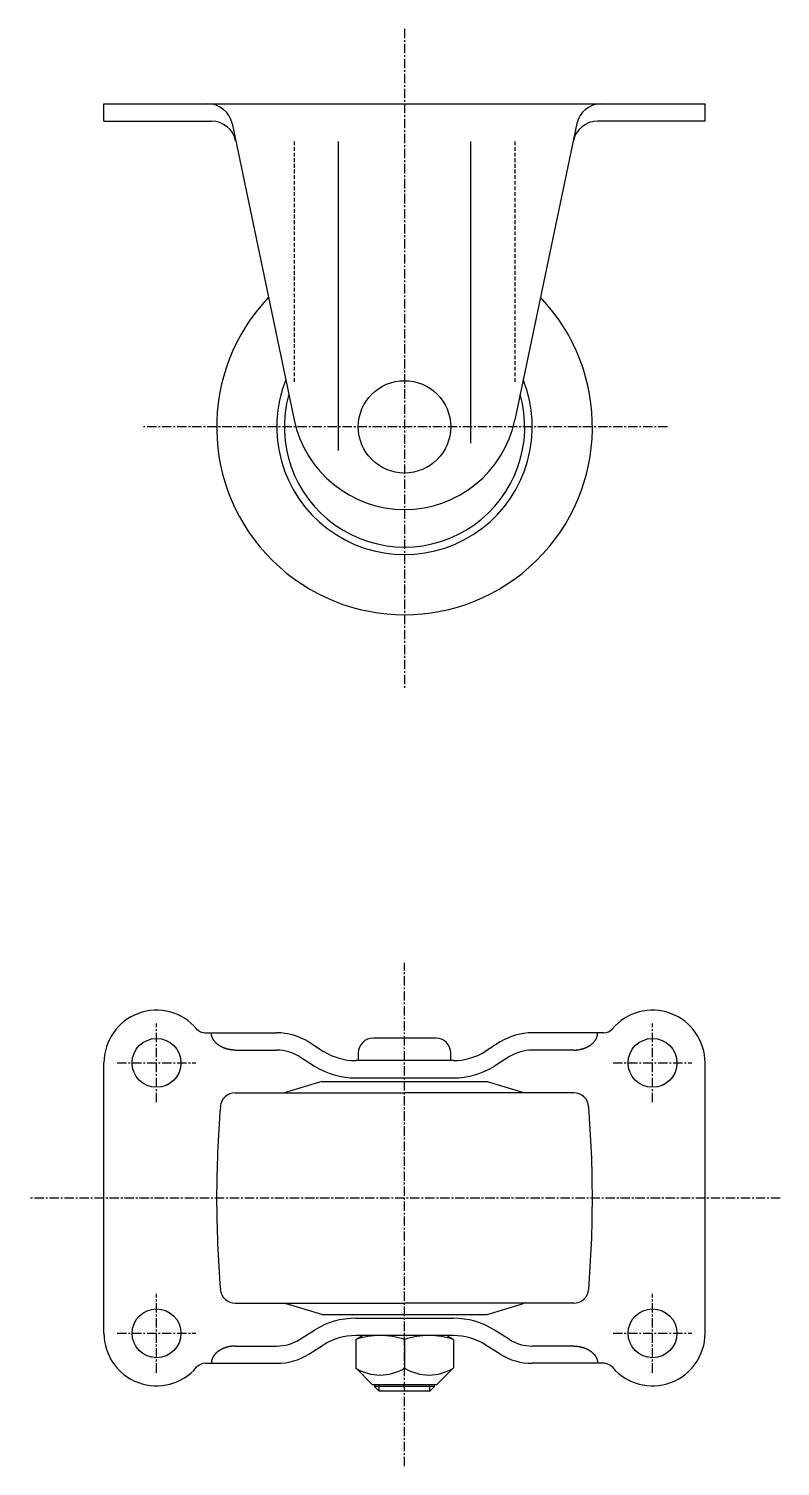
# Model space of a CAD drawing. Extents: x 111 to 380, y 149 to 360.
# Drawn here: x 279.7 to 379.7, y 168.4 to 359.7 of the extents above; entities that cross this region are included whole.
import ezdxf

# ---------------------------------------------------------------- set-up
doc = ezdxf.new("R2010")
doc.units = 0
doc.linetypes.add('CENTER', pattern=[2, 1.25, -0.25, 0.25, -0.25])
doc.linetypes.add('DASHED', pattern=[0.75, 0.5, -0.25])
doc.layers.get('0').update_dxf_attribs({"linetype": 'CONTINUOUS'})
doc.layers.add('CENTER', color=1, linetype='CENTER')

msp = doc.modelspace()

# ---------------------------------------------------------------- linework, layer by layer
at = {"color": 7, "linetype": 'CONTINUOUS'}
for p, q in [((289.7, 349.74), (369.7, 349.74)), ((289.7, 347.44), (289.7, 349.74)), ((369.7, 347.44), (369.7, 349.74)), ((289.7, 347.44), (304, 347.44)), ((306.75, 347.11), (315.01, 307.67)), ((352.65, 347.11), (344.38, 307.67)), ((369.7, 347.44), (355.4, 347.44)), ((320.89, 344.74), (320.89, 303.59)), ((338.5, 344.74), (338.5, 304.59)), ((303.18, 226.08), (312.7, 226.08)), ((356.22, 226.08), (346.7, 226.08)), ((316.95, 224.86), (318.94, 223.6)), ((333.85, 225.38), (325.55, 225.38)), ((342.44, 224.86), (340.45, 223.6)), ((289.7, 186.08), (289.7, 222.08)), ((307.23, 223.78), (312.7, 223.78)), ((315.73, 222.91), (317.72, 221.66)), ((336.2, 222.38), (323.2, 222.38)), ((323.55, 223.38), (323.55, 222.38)), ((335.85, 222.38), (335.85, 223.38)), ((343.67, 222.91), (341.67, 221.66)), ((352.17, 223.78), (346.7, 223.78)), ((369.7, 186.08), (369.7, 222.08)), ((323.2, 220.08), (336.2, 220.08)), ((318.7, 219.58), (313.98, 218.17)), ((318.7, 219.58), (340.7, 219.58)), ((340.7, 219.58), (345.41, 218.17)), ((307.18, 218.08), (329.7, 218.08)), ((352.21, 218.08), (329.7, 218.08)), ((307.18, 190.08), (329.7, 190.08)), ((318.7, 188.58), (313.98, 189.99)), ((352.21, 190.08), (329.7, 190.08)), ((340.7, 188.58), (345.41, 189.99)), ((318.7, 188.58), (340.7, 188.58)), ((323.2, 188.08), (336.2, 188.08)), ((315.73, 185.25), (317.72, 186.5)), ((336.2, 185.78), (323.2, 185.78)), ((323.2, 185.24), (324.13, 185.78)), ((336.2, 185.24), (335.27, 185.78)), ((343.67, 185.25), (341.67, 186.5)), ((307.23, 184.38), (312.7, 184.38)), ((316.95, 183.3), (318.94, 184.56)), ((323.2, 185.24), (323.2, 181.46)), ((329.7, 185.24), (329.7, 181.46)), ((336.2, 185.24), (336.2, 181.46)), ((342.44, 183.3), (340.45, 184.56)), ((352.17, 184.38), (346.7, 184.38)), ((303.18, 182.08), (312.7, 182.08)), ((356.22, 182.08), (346.7, 182.08)), ((325.38, 179.28), (323.2, 181.46)), ((334.02, 179.28), (336.2, 181.46)), ((325.38, 179.28), (334.02, 179.28)), ((325.7, 179.28), (325.7, 179)), ((325.7, 179), (326.32, 178.38)), ((333.07, 178.38), (326.32, 178.38)), ((333.7, 179), (333.07, 178.38)), ((333.7, 179), (333.7, 179.28))]:
    msp.add_line(p, q, dxfattribs=at)
at = {"color": 3, "linetype": 'DASHED'}
for p, q in [((315, 344.74), (315, 312.73)), ((344.39, 344.74), (344.39, 312.73))]:
    msp.add_line(p, q, dxfattribs=at)
at = {"color": 3, "linetype": 'CONTINUOUS'}
for p, q in [((333.7, 179), (325.7, 179)), ((326.32, 178.38), (326.32, 179.28)), ((333.07, 178.38), (333.07, 179.28))]:
    msp.add_line(p, q, dxfattribs=at)
at = {"color": 7, "linetype": 'CONTINUOUS'}
for points in [[(307.23, 223.78, 0), (307.19, 223.78, 0), (307.15, 223.78, 0), (307.11, 223.78, 0), (307.07, 223.78, 0), (307.03, 223.78, 0), (306.99, 223.79, 0), (306.95, 223.79, 0), (306.91, 223.79, 0), (306.87, 223.79, 0), (306.83, 223.8, 0), (306.79, 223.8, 0), (306.75, 223.8, 0), (306.71, 223.81, 0), (306.67, 223.81, 0), (306.64, 223.82, 0), (306.6, 223.82, 0), (306.56, 223.83, 0), (306.52, 223.84, 0), (306.48, 223.84, 0), (306.44, 223.85, 0), (306.4, 223.86, 0), (306.36, 223.86, 0), (306.33, 223.87, 0), (306.29, 223.88, 0), (306.25, 223.89, 0), (306.21, 223.9, 0), (306.18, 223.9, 0), (306.14, 223.91, 0), (306.1, 223.92, 0), (306.06, 223.93, 0), (306.03, 223.94, 0), (305.99, 223.95, 0), (305.95, 223.97, 0), (305.92, 223.98, 0), (305.88, 223.99, 0), (305.85, 224, 0), (305.81, 224.01, 0), (305.77, 224.03, 0), (305.74, 224.04, 0), (305.7, 224.05, 0), (305.67, 224.06, 0), (305.63, 224.08, 0), (305.6, 224.09, 0), (305.57, 224.11, 0), (305.53, 224.12, 0), (305.5, 224.14, 0), (305.46, 224.15, 0), (305.43, 224.17, 0), (305.4, 224.18, 0), (305.37, 224.2, 0), (305.33, 224.22, 0), (305.3, 224.23, 0), (305.27, 224.25, 0), (305.24, 224.27, 0), (305.21, 224.28, 0), (305.18, 224.3, 0), (305.15, 224.32, 0), (305.12, 224.34, 0), (305.09, 224.36, 0), (305.06, 224.38, 0), (305.03, 224.39, 0), (305, 224.41, 0), (304.97, 224.43, 0), (304.94, 224.45, 0), (304.91, 224.47, 0), (304.89, 224.49, 0), (304.86, 224.51, 0), (304.83, 224.53, 0), (304.81, 224.56, 0), (304.78, 224.58, 0), (304.75, 224.6, 0), (304.73, 224.62, 0), (304.7, 224.64, 0), (304.68, 224.66, 0), (304.66, 224.69, 0), (304.63, 224.71, 0), (304.61, 224.73, 0), (304.59, 224.76, 0), (304.56, 224.78, 0), (304.54, 224.8, 0), (304.52, 224.83, 0), (304.5, 224.85, 0), (304.48, 224.87, 0), (304.46, 224.9, 0), (304.44, 224.92, 0), (304.42, 224.95, 0), (304.4, 224.97, 0), (304.38, 225, 0), (304.36, 225.02, 0), (304.34, 225.05, 0), (304.32, 225.07, 0), (304.31, 225.1, 0), (304.29, 225.12, 0), (304.27, 225.15, 0), (304.26, 225.17, 0), (304.24, 225.2, 0), (304.23, 225.23, 0), (304.21, 225.25, 0), (304.2, 225.28, 0), (304.19, 225.3, 0), (304.17, 225.33, 0), (304.16, 225.36, 0), (304.15, 225.38, 0), (304.14, 225.41, 0), (304.12, 225.44, 0), (304.11, 225.47, 0), (304.1, 225.49, 0), (304.09, 225.52, 0), (304.08, 225.55, 0), (304.07, 225.58, 0), (304.07, 225.6, 0), (304.06, 225.63, 0), (304.05, 225.66, 0), (304.04, 225.69, 0), (304.04, 225.71, 0), (304.03, 225.74, 0), (304.03, 225.77, 0), (304.02, 225.8, 0), (304.02, 225.83, 0), (304.01, 225.85, 0), (304.01, 225.88, 0), (304.01, 225.91, 0), (304, 225.94, 0), (304, 225.97, 0), (304, 225.99, 0), (304, 226.02, 0), (304, 226.05, 0), (304, 226.08, 0)], [(352.17, 223.78, 0), (352.21, 223.78, 0), (352.25, 223.78, 0), (352.29, 223.78, 0), (352.33, 223.78, 0), (352.37, 223.78, 0), (352.4, 223.79, 0), (352.44, 223.79, 0), (352.48, 223.79, 0), (352.52, 223.79, 0), (352.56, 223.8, 0), (352.6, 223.8, 0), (352.64, 223.8, 0), (352.68, 223.81, 0), (352.72, 223.81, 0), (352.76, 223.82, 0), (352.8, 223.82, 0), (352.84, 223.83, 0), (352.87, 223.84, 0), (352.91, 223.84, 0), (352.95, 223.85, 0), (352.99, 223.86, 0), (353.03, 223.86, 0), (353.07, 223.87, 0), (353.1, 223.88, 0), (353.14, 223.89, 0), (353.18, 223.9, 0), (353.22, 223.9, 0), (353.26, 223.91, 0), (353.29, 223.92, 0), (353.33, 223.93, 0), (353.37, 223.94, 0), (353.4, 223.95, 0), (353.44, 223.97, 0), (353.48, 223.98, 0), (353.51, 223.99, 0), (353.55, 224, 0), (353.58, 224.01, 0), (353.62, 224.03, 0), (353.65, 224.04, 0), (353.69, 224.05, 0), (353.72, 224.06, 0), (353.76, 224.08, 0), (353.79, 224.09, 0), (353.83, 224.11, 0), (353.86, 224.12, 0), (353.9, 224.14, 0), (353.93, 224.15, 0), (353.96, 224.17, 0), (353.99, 224.18, 0), (354.03, 224.2, 0), (354.06, 224.22, 0), (354.09, 224.23, 0), (354.12, 224.25, 0), (354.15, 224.27, 0), (354.19, 224.28, 0), (354.22, 224.3, 0), (354.25, 224.32, 0), (354.28, 224.34, 0), (354.31, 224.36, 0), (354.34, 224.38, 0), (354.37, 224.39, 0), (354.39, 224.41, 0), (354.42, 224.43, 0), (354.45, 224.45, 0), (354.48, 224.47, 0), (354.51, 224.49, 0), (354.53, 224.51, 0), (354.56, 224.53, 0), (354.59, 224.56, 0), (354.61, 224.58, 0), (354.64, 224.6, 0), (354.66, 224.62, 0), (354.69, 224.64, 0), (354.71, 224.66, 0), (354.74, 224.69, 0), (354.76, 224.71, 0), (354.79, 224.73, 0), (354.81, 224.76, 0), (354.83, 224.78, 0), (354.85, 224.8, 0), (354.87, 224.83, 0), (354.9, 224.85, 0), (354.92, 224.87, 0), (354.94, 224.9, 0), (354.96, 224.92, 0), (354.98, 224.95, 0), (355, 224.97, 0), (355.02, 225, 0), (355.04, 225.02, 0), (355.05, 225.05, 0), (355.07, 225.07, 0), (355.09, 225.1, 0), (355.1, 225.12, 0), (355.12, 225.15, 0), (355.14, 225.17, 0), (355.15, 225.2, 0), (355.17, 225.23, 0), (355.18, 225.25, 0), (355.19, 225.28, 0), (355.21, 225.3, 0), (355.22, 225.33, 0), (355.23, 225.36, 0), (355.25, 225.38, 0), (355.26, 225.41, 0), (355.27, 225.44, 0), (355.28, 225.47, 0), (355.29, 225.49, 0), (355.3, 225.52, 0), (355.31, 225.55, 0), (355.32, 225.58, 0), (355.33, 225.6, 0), (355.34, 225.63, 0), (355.34, 225.66, 0), (355.35, 225.69, 0), (355.36, 225.71, 0), (355.36, 225.74, 0), (355.37, 225.77, 0), (355.37, 225.8, 0), (355.38, 225.83, 0), (355.38, 225.85, 0), (355.39, 225.88, 0), (355.39, 225.91, 0), (355.39, 225.94, 0), (355.39, 225.97, 0), (355.39, 225.99, 0), (355.4, 226.02, 0), (355.4, 226.05, 0), (355.4, 226.08, 0)], [(307.23, 184.38, 0), (307.19, 184.38, 0), (307.15, 184.38, 0), (307.11, 184.38, 0), (307.07, 184.38, 0), (307.03, 184.38, 0), (306.99, 184.37, 0), (306.95, 184.37, 0), (306.91, 184.37, 0), (306.87, 184.37, 0), (306.83, 184.36, 0), (306.79, 184.36, 0), (306.75, 184.35, 0), (306.71, 184.35, 0), (306.67, 184.35, 0), (306.64, 184.34, 0), (306.6, 184.34, 0), (306.56, 184.33, 0), (306.52, 184.32, 0), (306.48, 184.32, 0), (306.44, 184.31, 0), (306.4, 184.3, 0), (306.36, 184.3, 0), (306.33, 184.29, 0), (306.29, 184.28, 0), (306.25, 184.27, 0), (306.21, 184.26, 0), (306.18, 184.25, 0), (306.14, 184.25, 0), (306.1, 184.24, 0), (306.06, 184.23, 0), (306.03, 184.22, 0), (305.99, 184.2, 0), (305.95, 184.19, 0), (305.92, 184.18, 0), (305.88, 184.17, 0), (305.85, 184.16, 0), (305.81, 184.15, 0), (305.77, 184.13, 0), (305.74, 184.12, 0), (305.7, 184.11, 0), (305.67, 184.09, 0), (305.63, 184.08, 0), (305.6, 184.07, 0), (305.57, 184.05, 0), (305.53, 184.04, 0), (305.5, 184.02, 0), (305.46, 184.01, 0), (305.43, 183.99, 0), (305.4, 183.98, 0), (305.37, 183.96, 0), (305.33, 183.94, 0), (305.3, 183.93, 0), (305.27, 183.91, 0), (305.24, 183.89, 0), (305.21, 183.88, 0), (305.18, 183.86, 0), (305.15, 183.84, 0), (305.12, 183.82, 0), (305.09, 183.8, 0), (305.06, 183.78, 0), (305.03, 183.76, 0), (305, 183.75, 0), (304.97, 183.73, 0), (304.94, 183.71, 0), (304.91, 183.69, 0), (304.89, 183.67, 0), (304.86, 183.64, 0), (304.83, 183.62, 0), (304.81, 183.6, 0), (304.78, 183.58, 0), (304.75, 183.56, 0), (304.73, 183.54, 0), (304.7, 183.52, 0), (304.68, 183.49, 0), (304.66, 183.47, 0), (304.63, 183.45, 0), (304.61, 183.43, 0), (304.59, 183.4, 0), (304.56, 183.38, 0), (304.54, 183.36, 0), (304.52, 183.33, 0), (304.5, 183.31, 0), (304.48, 183.29, 0), (304.46, 183.26, 0), (304.44, 183.24, 0), (304.42, 183.21, 0), (304.4, 183.19, 0), (304.38, 183.16, 0), (304.36, 183.14, 0), (304.34, 183.11, 0), (304.32, 183.09, 0), (304.31, 183.06, 0), (304.29, 183.04, 0), (304.27, 183.01, 0), (304.26, 182.99, 0), (304.24, 182.96, 0), (304.23, 182.93, 0), (304.21, 182.91, 0), (304.2, 182.88, 0), (304.19, 182.85, 0), (304.17, 182.83, 0), (304.16, 182.8, 0), (304.15, 182.77, 0), (304.14, 182.75, 0), (304.12, 182.72, 0), (304.11, 182.69, 0), (304.1, 182.67, 0), (304.09, 182.64, 0), (304.08, 182.61, 0), (304.07, 182.58, 0), (304.07, 182.56, 0), (304.06, 182.53, 0), (304.05, 182.5, 0), (304.04, 182.47, 0), (304.04, 182.44, 0), (304.03, 182.42, 0), (304.03, 182.39, 0), (304.02, 182.36, 0), (304.02, 182.33, 0), (304.01, 182.31, 0), (304.01, 182.28, 0), (304.01, 182.25, 0), (304, 182.22, 0), (304, 182.19, 0), (304, 182.16, 0), (304, 182.14, 0), (304, 182.11, 0), (304, 182.08, 0)], [(352.17, 184.38, 0), (352.21, 184.38, 0), (352.25, 184.38, 0), (352.29, 184.38, 0), (352.33, 184.38, 0), (352.37, 184.38, 0), (352.4, 184.37, 0), (352.44, 184.37, 0), (352.48, 184.37, 0), (352.52, 184.37, 0), (352.56, 184.36, 0), (352.6, 184.36, 0), (352.64, 184.35, 0), (352.68, 184.35, 0), (352.72, 184.35, 0), (352.76, 184.34, 0), (352.8, 184.34, 0), (352.84, 184.33, 0), (352.87, 184.32, 0), (352.91, 184.32, 0), (352.95, 184.31, 0), (352.99, 184.3, 0), (353.03, 184.3, 0), (353.07, 184.29, 0), (353.1, 184.28, 0), (353.14, 184.27, 0), (353.18, 184.26, 0), (353.22, 184.25, 0), (353.26, 184.25, 0), (353.29, 184.24, 0), (353.33, 184.23, 0), (353.37, 184.22, 0), (353.4, 184.2, 0), (353.44, 184.19, 0), (353.48, 184.18, 0), (353.51, 184.17, 0), (353.55, 184.16, 0), (353.58, 184.15, 0), (353.62, 184.13, 0), (353.65, 184.12, 0), (353.69, 184.11, 0), (353.72, 184.09, 0), (353.76, 184.08, 0), (353.79, 184.07, 0), (353.83, 184.05, 0), (353.86, 184.04, 0), (353.9, 184.02, 0), (353.93, 184.01, 0), (353.96, 183.99, 0), (353.99, 183.98, 0), (354.03, 183.96, 0), (354.06, 183.94, 0), (354.09, 183.93, 0), (354.12, 183.91, 0), (354.15, 183.89, 0), (354.19, 183.88, 0), (354.22, 183.86, 0), (354.25, 183.84, 0), (354.28, 183.82, 0), (354.31, 183.8, 0), (354.34, 183.78, 0), (354.37, 183.76, 0), (354.39, 183.75, 0), (354.42, 183.73, 0), (354.45, 183.71, 0), (354.48, 183.69, 0), (354.51, 183.67, 0), (354.53, 183.64, 0), (354.56, 183.62, 0), (354.59, 183.6, 0), (354.61, 183.58, 0), (354.64, 183.56, 0), (354.66, 183.54, 0), (354.69, 183.52, 0), (354.71, 183.49, 0), (354.74, 183.47, 0), (354.76, 183.45, 0), (354.79, 183.43, 0), (354.81, 183.4, 0), (354.83, 183.38, 0), (354.85, 183.36, 0), (354.87, 183.33, 0), (354.9, 183.31, 0), (354.92, 183.29, 0), (354.94, 183.26, 0), (354.96, 183.24, 0), (354.98, 183.21, 0), (355, 183.19, 0), (355.02, 183.16, 0), (355.04, 183.14, 0), (355.05, 183.11, 0), (355.07, 183.09, 0), (355.09, 183.06, 0), (355.1, 183.04, 0), (355.12, 183.01, 0), (355.14, 182.99, 0), (355.15, 182.96, 0), (355.17, 182.93, 0), (355.18, 182.91, 0), (355.19, 182.88, 0), (355.21, 182.85, 0), (355.22, 182.83, 0), (355.23, 182.8, 0), (355.25, 182.77, 0), (355.26, 182.75, 0), (355.27, 182.72, 0), (355.28, 182.69, 0), (355.29, 182.67, 0), (355.3, 182.64, 0), (355.31, 182.61, 0), (355.32, 182.58, 0), (355.33, 182.56, 0), (355.34, 182.53, 0), (355.34, 182.5, 0), (355.35, 182.47, 0), (355.36, 182.44, 0), (355.36, 182.42, 0), (355.37, 182.39, 0), (355.37, 182.36, 0), (355.38, 182.33, 0), (355.38, 182.31, 0), (355.39, 182.28, 0), (355.39, 182.25, 0), (355.39, 182.22, 0), (355.39, 182.19, 0), (355.39, 182.16, 0), (355.4, 182.14, 0), (355.4, 182.11, 0), (355.4, 182.08, 0)]]:
    msp.add_polyline3d(points, dxfattribs=at)
for centre, radius in [((329.7, 306.74), 6.15), ((296.7, 222.08), 3.25), ((362.7, 222.08), 3.25), ((296.7, 186.08), 3.25), ((362.7, 186.08), 3.25)]:
    msp.add_circle(centre, radius, dxfattribs=at)
for centre, radius, start, end in [((303.52, 346.44), 3.3, 11.8101, 90), ((355.88, 346.44), 3.3, 90, 168.1899), ((304, 344.14), 3.3, 11.8101, 90), ((355.4, 344.14), 3.3, 90, 168.1899), ((329.7, 306.74), 25, 136.369, 43.631), ((329.7, 306.74), 17, 158.3423, 21.6577), ((329.7, 306.74), 16, 164.2261, 15.7739), ((329.7, 310.74), 15, 191.8101, 348.1899), ((296.7, 222.08), 7, 40.3202, 180), ((362.7, 222.08), 7, 0, 139.6798), ((303.18, 227.58), 1.5, 220.3202, 270), ((312.7, 218.08), 8, 57.8826, 90), ((346.7, 218.08), 8, 90, 122.1174), ((356.22, 227.58), 1.5, 270, 319.6798), ((325.55, 223.38), 2, 90, 180), ((333.85, 223.38), 2, 0, 90), ((312.7, 218.08), 5.7, 57.8826, 90), ((323.2, 230.38), 8, 237.8826, 270), ((336.2, 230.38), 8, 270, 302.1174), ((346.7, 218.08), 5.7, 90, 122.1174), ((323.2, 230.38), 10.3, 237.8826, 270), ((336.2, 230.38), 10.3, 270, 302.1174), ((314.1, 217.78), 0.4, 106.6992, 131.9241), ((454.7, 204.08), 150, 175.3493, 180), ((307.18, 216.08), 2, 90, 175.3493), ((352.21, 216.08), 2, 4.6507, 90), ((204.7, 204.08), 150, 0, 4.6507), ((454.7, 204.08), 150, 180, 184.6507), ((204.7, 204.08), 150, 355.3493, 0), ((307.18, 192.08), 2, 184.6507, 270), ((352.21, 192.08), 2, 270, 355.3493), ((314.1, 190.38), 0.4, 228.0759, 253.3008), ((345.3, 190.38), 0.4, 286.6992, 311.9241), ((323.2, 177.78), 10.3, 90, 122.1174), ((336.2, 177.78), 10.3, 57.8826, 90), ((296.7, 186.08), 7, 180, 319.6798), ((323.2, 177.78), 8, 90, 122.1174), ((326.45, 175.66), 10.12, 71.2733, 108.7267), ((332.95, 175.66), 10.12, 71.2733, 108.7267), ((336.2, 177.78), 8, 57.8826, 90), ((362.7, 186.08), 7, 220.3202, 0), ((312.7, 190.08), 5.7, 270, 302.1174), ((346.7, 190.08), 5.7, 237.8826, 270), ((303.18, 180.58), 1.5, 90, 139.6798), ((312.7, 190.08), 8, 270, 302.1174), ((346.7, 190.08), 8, 237.8826, 270), ((356.22, 180.58), 1.5, 40.3202, 90), ((326.45, 186.68), 6.16, 238.1282, 301.8718), ((332.95, 186.68), 6.16, 238.1282, 301.8718)]:
    msp.add_arc(centre, radius, start, end, dxfattribs=at)
at = {"layer": 'CENTER', "color": 1, "linetype": 'CENTER'}
for p, q in [((329.7, 359.74), (329.7, 271.74)), ((364.7, 306.74), (294.7, 306.74)), ((329.7, 168.38), (329.7, 235.38)), ((296.7, 216.83), (296.7, 227.33)), ((362.7, 216.83), (362.7, 227.33)), ((291.45, 222.08), (301.95, 222.08)), ((357.45, 222.08), (367.95, 222.08)), ((379.7, 204.08), (279.7, 204.08)), ((296.7, 180.83), (296.7, 191.33)), ((362.7, 180.83), (362.7, 191.33)), ((291.45, 186.08), (301.95, 186.08)), ((357.45, 186.08), (367.95, 186.08))]:
    msp.add_line(p, q, dxfattribs=at)

doc.saveas('drawing.dxf')
